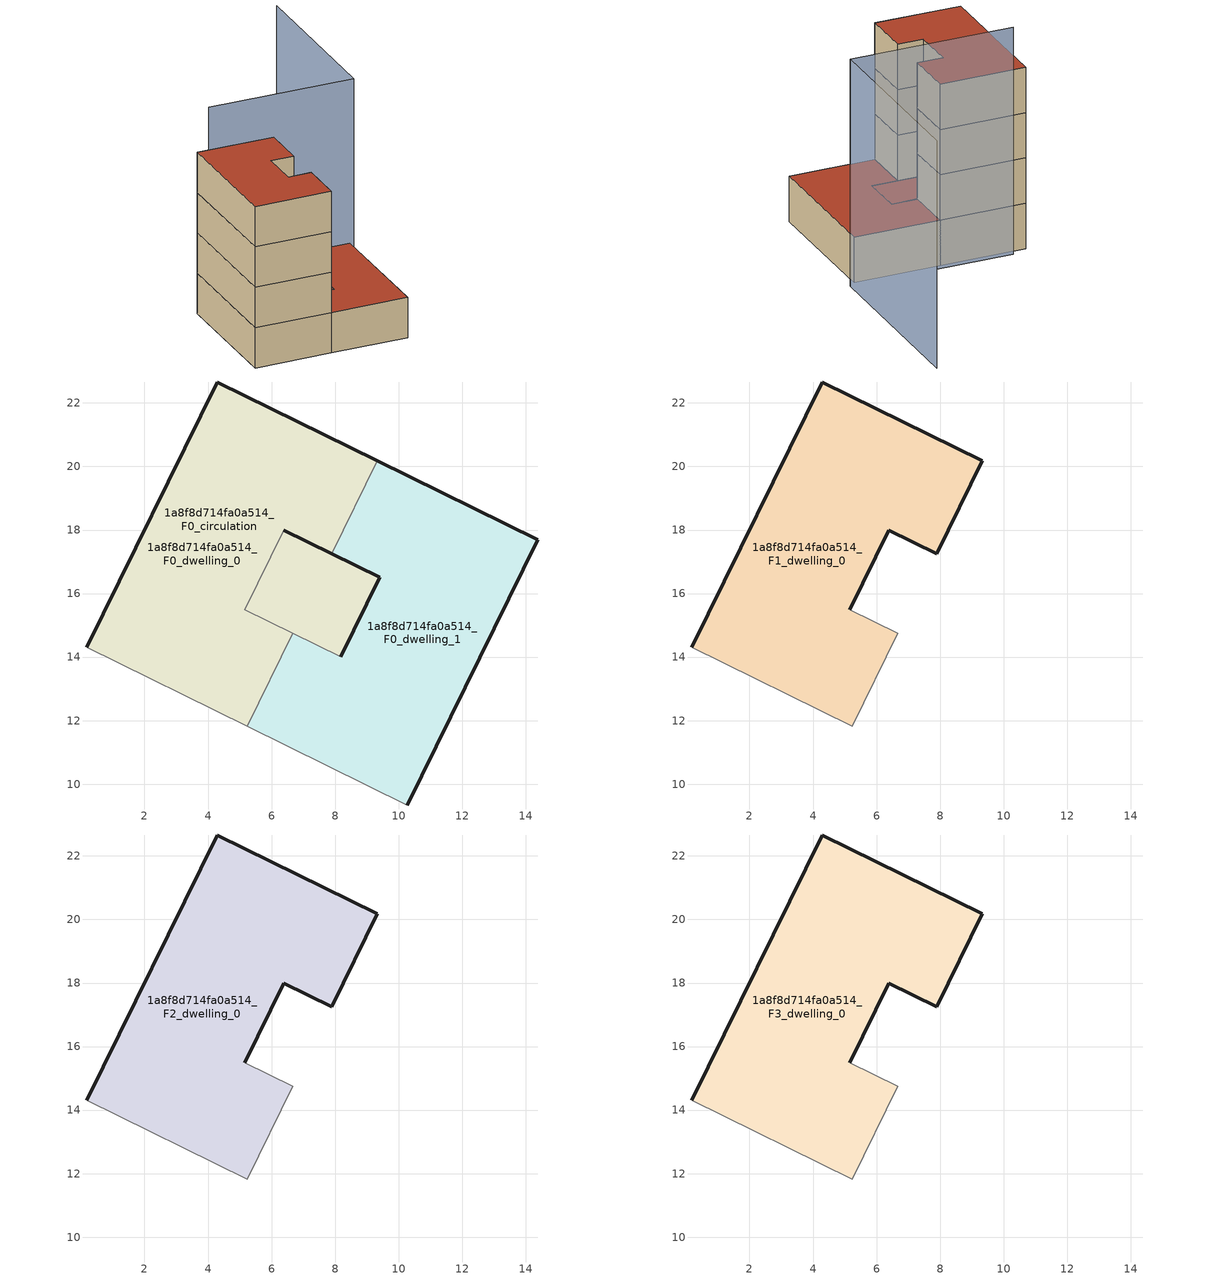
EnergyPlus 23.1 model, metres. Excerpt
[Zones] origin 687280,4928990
1a8f8d714fa0a514_F0_dwelling_0
 floor ground (EU_floor_Construction): 9.33,20.17 7.9,17.25 6.38,18 5.15,15.5 6.66,14.75 5.23,11.83 0.18,14.31 4.29,22.66 z0; 9.41,16.51 8.18,14 6.66,14.75 5.15,15.5 6.38,18 7.9,17.25 z0
 wall outside (EU_wall_Construction): 6.38,18 7.9,17.25 / 9.33,20.17 4.29,22.66 0.18,14.31 z0:3
 wall adiabatic (EU_wall_Construction): 0.18,14.31 5.23,11.83 / 6.66,14.75 5.15,15.5 z0:3
 wall to 1a8f8d714fa0a514_F0_dwelling_1 (EU_wall_Construction): 5.23,11.83 6.66,14.75 / 7.9,17.25 9.33,20.17 z0:3
 wall to 1a8f8d714fa0a514_F0_circulation (EU_wall_Construction): 5.15,15.5 6.38,18 z0:3
 roof outside (EU_floor_Construction): 8.18,14 9.41,16.51 7.9,17.25 6.38,18 5.15,15.5 6.66,14.75 z3
1a8f8d714fa0a514_F0_dwelling_1
 floor ground (EU_floor_Construction): 14.38,17.69 10.27,9.34 5.23,11.83 6.66,14.75 8.18,14 9.41,16.51 7.9,17.25 9.33,20.17 z0
 wall outside (EU_wall_Construction): 10.27,9.34 14.38,17.69 9.33,20.17 / 7.9,17.25 9.41,16.51 8.18,14 z0:3
 wall adiabatic (EU_wall_Construction): 8.18,14 6.66,14.75 / 5.23,11.83 10.27,9.34 z0:3
 roof outside (EU_roof_Construction): 10.27,9.34 14.38,17.69 9.33,20.17 7.9,17.25 9.41,16.51 8.18,14 6.66,14.75 5.23,11.83 z3
1a8f8d714fa0a514_F0_circulation
 floor ground (EU_floor_Construction): 9.33,20.17 7.9,17.25 6.38,18 5.15,15.5 6.66,14.75 5.23,11.83 0.18,14.31 4.29,22.66 z0; 9.41,16.51 8.18,14 6.66,14.75 5.15,15.5 6.38,18 7.9,17.25 z0
 wall outside (EU_wall_Construction): 8.18,14 9.41,16.51 6.38,18 z0:3
 wall adiabatic (EU_wall_Construction): 5.15,15.5 8.18,14 z0:3
 roof outside (EU_roof_Construction): 8.18,14 9.41,16.51 7.9,17.25 6.38,18 5.15,15.5 6.66,14.75 z3; 6.66,14.75 5.15,15.5 6.38,18 7.9,17.25 9.33,20.17 4.29,22.66 0.18,14.31 5.23,11.83 z3
1a8f8d714fa0a514_F1_dwelling_0
 floor to 1a8f8d714fa0a514_F0_dwelling_0 (EU_floor_Construction): 9.33,20.17 7.9,17.25 6.38,18 5.15,15.5 6.66,14.75 5.23,11.83 0.18,14.31 4.29,22.66 z3
 wall outside (EU_wall_Construction): 5.15,15.5 6.38,18 7.9,17.25 9.33,20.17 4.29,22.66 0.18,14.31 z3:6
 wall adiabatic (EU_wall_Construction): 0.18,14.31 5.23,11.83 6.66,14.75 5.15,15.5 z3:6
1a8f8d714fa0a514_F2_dwelling_0
 floor to 1a8f8d714fa0a514_F1_dwelling_0 (EU_floor_Construction): 9.33,20.17 7.9,17.25 6.38,18 5.15,15.5 6.66,14.75 5.23,11.83 0.18,14.31 4.29,22.66 z6
 wall outside (EU_wall_Construction): 5.15,15.5 6.38,18 7.9,17.25 9.33,20.17 4.29,22.66 0.18,14.31 z6:9
 wall adiabatic (EU_wall_Construction): 0.18,14.31 5.23,11.83 6.66,14.75 5.15,15.5 z6:9
1a8f8d714fa0a514_F3_dwelling_0
 floor to 1a8f8d714fa0a514_F2_dwelling_0 (EU_floor_Construction): 9.33,20.17 7.9,17.25 6.38,18 5.15,15.5 6.66,14.75 5.23,11.83 0.18,14.31 4.29,22.66 z9
 wall outside (EU_wall_Construction): 5.15,15.5 6.38,18 7.9,17.25 9.33,20.17 4.29,22.66 0.18,14.31 z9:12
 wall adiabatic (EU_wall_Construction): 0.18,14.31 5.23,11.83 6.66,14.75 5.15,15.5 z9:12
 roof outside (EU_roof_Construction): 6.66,14.75 5.15,15.5 6.38,18 7.9,17.25 9.33,20.17 4.29,22.66 0.18,14.31 5.23,11.83 z12
shading: 20.43,28.94 14.93,17.81 / 14.93,17.81 5.34,22.55 z0:15
[Building]
EU S2 Campaign: North Axis=0; Terrain=City; Solar Distribution=FullExterior
[Site:Location]
Bologna: Latitude=44.5; Longitude=11.25; Time Zone=1; Elevation=37
[SizingPeriod:WeatherFileDays]
AnnualSizingPeriod: Begin Month=1; Begin Day of Month=1; End Month=12; End Day of Month=31; Day of Week for Start Day=Monday; Use Weather File Daylight Saving Period=No; Use Weather File Rain and Snow Indicators=No
[MATERIAL]
EU_InternalMass_Material: Roughness=MediumRough; Thickness=0.1; Conductivity=1; Density=1800; Specific Heat=900; Thermal Absorptance=0.9; Solar Absorptance=0.7; Visible Absorptance=0.7
[MATERIAL:NOMASS] Roughness=MediumRough; Thermal Absorptance=0.9; Solar Absorptance=0.7; Visible Absorptance=0.7
Name | Thermal Resistance
EU_wall_NoMass | 0.937881
EU_roof_NoMass | 0.548572
EU_floor_NoMass | 0.71348
[CONSTRUCTION]
EU_wall_Construction: EU_wall_NoMass
EU_roof_Construction: EU_roof_NoMass
EU_floor_Construction: EU_floor_NoMass
EU_InternalMass_Construction: EU_InternalMass_Material
[ZONE] Type=1; Multiplier=1; Ceiling Height=autocalculate; Floor Area=autocalculate; Part of Total Floor Area=Yes
Name | Volume
1a8f8d714fa0a514_F0_dwelling_0; 1a8f8d714fa0a514_F0_circulation | 171.13
1a8f8d714fa0a514_F1_dwelling_0; 1a8f8d714fa0a514_F2_dwelling_0; 1a8f8d714fa0a514_F3_dwelling_0 | 142.869
1a8f8d714fa0a514_F0_dwelling_1 | 142.87
[INTERNALMASS] Construction=EU_InternalMass_Construction
Name | Zone or ZoneList | Surface Area
1a8f8d714fa0a514_F0_dwelling_0_EU_InternalMass | 1a8f8d714fa0a514_F0_dwelling_0 | 47.6233
1a8f8d714fa0a514_F0_dwelling_1_EU_InternalMass | 1a8f8d714fa0a514_F0_dwelling_1 | 47.6233
1a8f8d714fa0a514_F1_dwelling_0_EU_InternalMass | 1a8f8d714fa0a514_F1_dwelling_0 | 104.359
1a8f8d714fa0a514_F2_dwelling_0_EU_InternalMass | 1a8f8d714fa0a514_F2_dwelling_0 | 104.359
1a8f8d714fa0a514_F3_dwelling_0_EU_InternalMass | 1a8f8d714fa0a514_F3_dwelling_0 | 104.359
[OTHEREQUIPMENT] Fuel Type=Electricity; Design Level Calculation Method=Watts/Area; Power per Zone Floor Area=1; Fraction Latent=0; Fraction Radiant=0; Fraction Lost=0; Carbon Dioxide Generation Rate=0; EndUse Subcategory=EU_Step8_InternalGains
Name | Zone or ZoneList or Space or SpaceList | Schedule
EU_Step8_InternalGain_1a8f8d714fa0a514_F0_dwelling_0_f000 | 1a8f8d714fa0a514_F0_dwelling_0 | EU_Step8_GainSchedule_1a8f8d714fa0a514_F0_dwelling_0_f000
EU_Step8_InternalGain_1a8f8d714fa0a514_F0_dwelling_1_f000 | 1a8f8d714fa0a514_F0_dwelling_1 | EU_Step8_GainSchedule_1a8f8d714fa0a514_F0_dwelling_1_f000
EU_Step8_InternalGain_1a8f8d714fa0a514_F1_dwelling_0_f000 | 1a8f8d714fa0a514_F1_dwelling_0 | EU_Step8_GainSchedule_1a8f8d714fa0a514_F1_dwelling_0_f000
EU_Step8_InternalGain_1a8f8d714fa0a514_F2_dwelling_0_f000 | 1a8f8d714fa0a514_F2_dwelling_0 | EU_Step8_GainSchedule_1a8f8d714fa0a514_F2_dwelling_0_f000
EU_Step8_InternalGain_1a8f8d714fa0a514_F3_dwelling_0_f000 | 1a8f8d714fa0a514_F3_dwelling_0 | EU_Step8_GainSchedule_1a8f8d714fa0a514_F3_dwelling_0_f000
[ZONEINFILTRATION:DESIGNFLOWRATE]
EU_Circulation_Infiltration_1a8f8d714fa0a514_F0_circulation: Zone or ZoneList or Space or SpaceList=1a8f8d714fa0a514_F0_circulation; Schedule=EU_AlwaysOn; Design Flow Rate Calculation Method=Flow/Area; Flow Rate per Floor Area=0.0005; Constant Term Coefficient=1; Temperature Term Coefficient=0; Velocity Term Coefficient=0; Velocity Squared Term Coefficient=0
[ZONEVENTILATION:DESIGNFLOWRATE] Schedule=EU_AlwaysOn; Design Flow Rate Calculation Method=AirChanges/Hour; Air Changes per Hour=0.687892; Ventilation Type=Natural; Fan Pressure Rise=0; Fan Total Efficiency=1; Constant Term Coefficient=1; Temperature Term Coefficient=0; Velocity Term Coefficient=0; Velocity Squared Term Coefficient=0; Minimum Indoor Temperature=-100; Maximum Indoor Temperature=100; Delta Temperature=-100; Minimum Outdoor Temperature=-100; Maximum Outdoor Temperature=100; Maximum Wind Speed=40
Name | Zone or ZoneList or Space or SpaceList
EU_ConstantAir_1a8f8d714fa0a514_F0_dwelling_0 | 1a8f8d714fa0a514_F0_dwelling_0
EU_ConstantAir_1a8f8d714fa0a514_F0_dwelling_1 | 1a8f8d714fa0a514_F0_dwelling_1
EU_ConstantAir_1a8f8d714fa0a514_F1_dwelling_0 | 1a8f8d714fa0a514_F1_dwelling_0
EU_ConstantAir_1a8f8d714fa0a514_F2_dwelling_0 | 1a8f8d714fa0a514_F2_dwelling_0
EU_ConstantAir_1a8f8d714fa0a514_F3_dwelling_0 | 1a8f8d714fa0a514_F3_dwelling_0
[HVACTEMPLATE:THERMOSTAT] Constant Heating Setpoint=20; Constant Cooling Setpoint=50
EU_HeatOnly_1a8f8d714fa0a514_F0_dwelling_0; EU_HeatOnly_1a8f8d714fa0a514_F0_dwelling_1; EU_HeatOnly_1a8f8d714fa0a514_F1_dwelling_0; EU_HeatOnly_1a8f8d714fa0a514_F2_dwelling_0; EU_HeatOnly_1a8f8d714fa0a514_F3_dwelling_0
[HVACTEMPLATE:ZONE:IDEALLOADSAIRSYSTEM] System Availability Schedule=EU_AlwaysOn; Maximum Heating Supply Air Temperature=50; Minimum Cooling Supply Air Temperature=13; Maximum Heating Supply Air Humidity Ratio=0.0156; Minimum Cooling Supply Air Humidity Ratio=0.0077; Heating Limit=NoLimit; Cooling Limit=NoLimit; Heating Availability Schedule=EU_AlwaysOn; Cooling Availability Schedule=EU_CoolingOff; Dehumidification Control Type=ConstantSensibleHeatRatio; Cooling Sensible Heat Ratio=0.7; Dehumidification Setpoint=60; Humidification Control Type=None; Humidification Setpoint=30; Outdoor Air Method=None; Outdoor Air Flow Rate per Person=0.00944; Outdoor Air Flow Rate per Zone Floor Area=0; Outdoor Air Flow Rate per Zone=0; Demand Controlled Ventilation Type=None; Outdoor Air Economizer Type=NoEconomizer; Heat Recovery Type=None; Sensible Heat Recovery Effectiveness=0.7; Latent Heat Recovery Effectiveness=0.65
Name | Template Thermostat
1a8f8d714fa0a514_F0_dwelling_0 | EU_HeatOnly_1a8f8d714fa0a514_F0_dwelling_0
1a8f8d714fa0a514_F0_dwelling_1 | EU_HeatOnly_1a8f8d714fa0a514_F0_dwelling_1
1a8f8d714fa0a514_F1_dwelling_0 | EU_HeatOnly_1a8f8d714fa0a514_F1_dwelling_0
1a8f8d714fa0a514_F2_dwelling_0 | EU_HeatOnly_1a8f8d714fa0a514_F2_dwelling_0
1a8f8d714fa0a514_F3_dwelling_0 | EU_HeatOnly_1a8f8d714fa0a514_F3_dwelling_0
[SIZING:ZONE] Zone Cooling Design Supply Air Temperature Input Method=SupplyAirTemperature; Zone Cooling Design Supply Air Temperature=13; Zone Heating Design Supply Air Temperature Input Method=SupplyAirTemperature; Zone Heating Design Supply Air Temperature=50; Zone Cooling Design Supply Air Humidity Ratio=0.008; Zone Heating Design Supply Air Humidity Ratio=0.008; Cooling Design Air Flow Method=DesignDay; Cooling Design Air Flow Rate=0; Cooling Minimum Air Flow per Zone Floor Area=0.000762; Cooling Minimum Air Flow=0; Cooling Minimum Air Flow Fraction=0.2; Heating Design Air Flow Method=DesignDay; Heating Design Air Flow Rate=0; Heating Maximum Air Flow per Zone Floor Area=0.002032; Heating Maximum Air Flow=0.141576; Heating Maximum Air Flow Fraction=0.3; Account for Dedicated Outdoor Air System=No; Dedicated Outdoor Air System Control Strategy=NeutralSupplyAir; Dedicated Outdoor Air Low Setpoint Temperature for Design=autosize; Dedicated Outdoor Air High Setpoint Temperature for Design=autosize; Zone Load Sizing Method=Sensible Load Only No Latent Load; Zone Latent Cooling Design Supply Air Humidity Ratio Input Method=HumidityRatioDifference; Zone Cooling Design Supply Air Humidity Ratio Difference=0.005; Zone Latent Heating Design Supply Air Humidity Ratio Input Method=HumidityRatioDifference; Zone Humidification Design Supply Air Humidity Ratio Difference=0.005
1a8f8d714fa0a514_F0_dwelling_0; 1a8f8d714fa0a514_F0_dwelling_1; 1a8f8d714fa0a514_F1_dwelling_0; 1a8f8d714fa0a514_F2_dwelling_0; 1a8f8d714fa0a514_F3_dwelling_0
[SCHEDULE:CONSTANT]
Name | Hourly Value
EU_AlwaysOn | 1
EU_CoolingOff | 0
[SCHEDULE:FILE] Column Number=1; Rows to Skip at Top=0; Number of Hours of Data=8760; Column Separator=Comma; Interpolate to Timestep=No; Minutes per Item=60; Adjust Schedule for Daylight Savings=Yes
Name | File
EU_Step8_GainSchedule_1a8f8d714fa0a514_F0_dwelling_0_f000 | ../../schedules/1a8f8d714fa0a514/1a8f8d714fa0a514_F0_dwelling_0_f000_gain.csv
EU_Step8_GainSchedule_1a8f8d714fa0a514_F0_dwelling_1_f000 | ../../schedules/1a8f8d714fa0a514/1a8f8d714fa0a514_F0_dwelling_1_f000_gain.csv
EU_Step8_GainSchedule_1a8f8d714fa0a514_F1_dwelling_0_f000 | ../../schedules/1a8f8d714fa0a514/1a8f8d714fa0a514_F1_dwelling_0_f000_gain.csv
EU_Step8_GainSchedule_1a8f8d714fa0a514_F2_dwelling_0_f000 | ../../schedules/1a8f8d714fa0a514/1a8f8d714fa0a514_F2_dwelling_0_f000_gain.csv
EU_Step8_GainSchedule_1a8f8d714fa0a514_F3_dwelling_0_f000 | ../../schedules/1a8f8d714fa0a514/1a8f8d714fa0a514_F3_dwelling_0_f000_gain.csv
